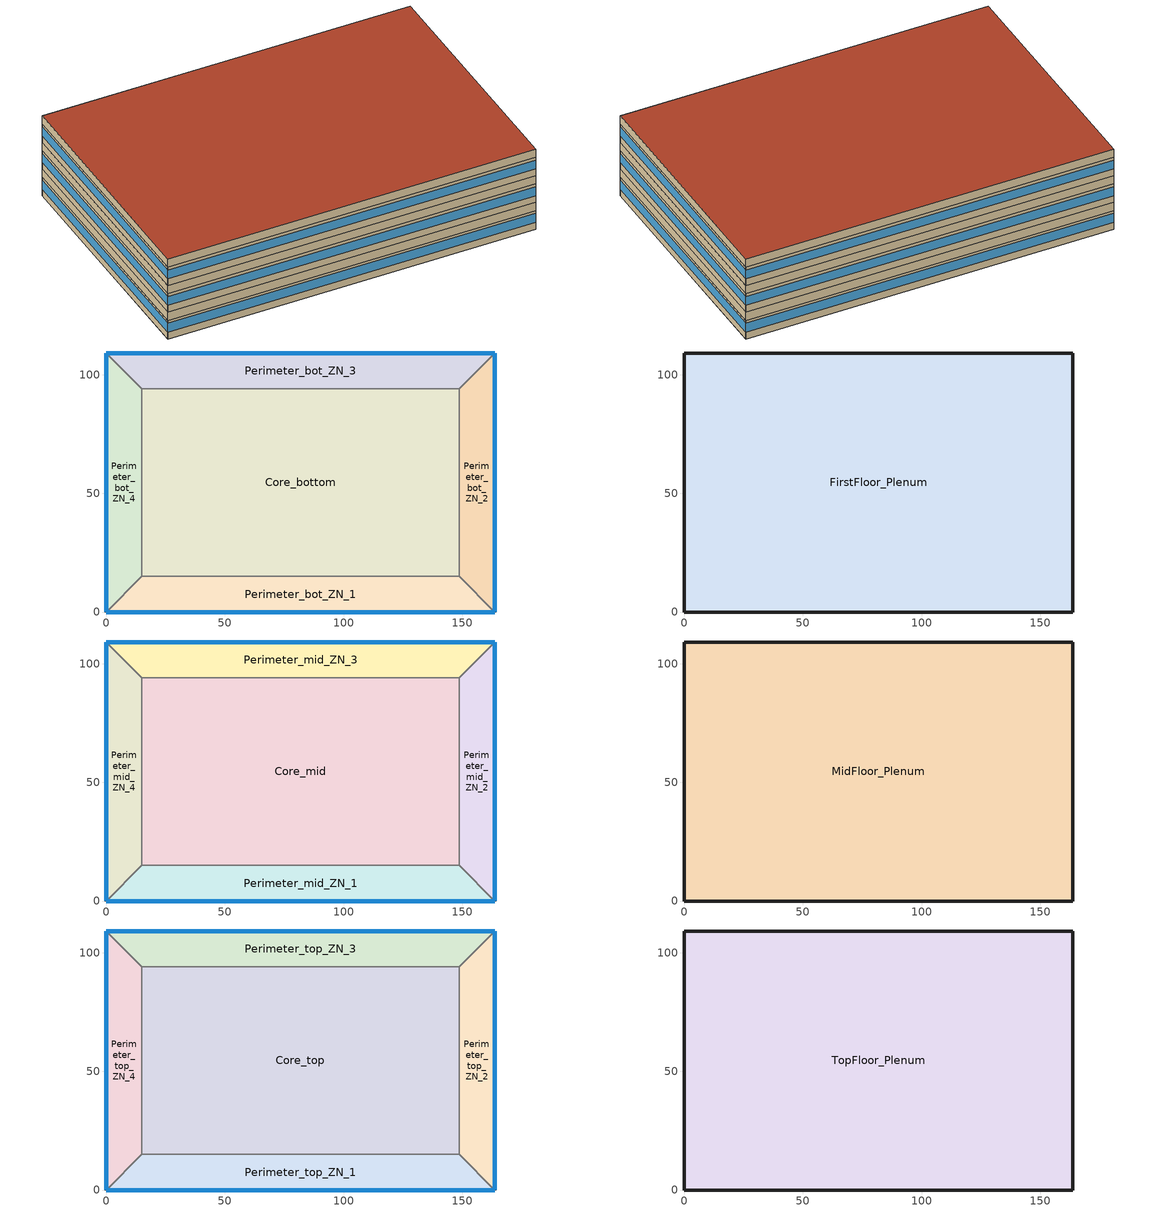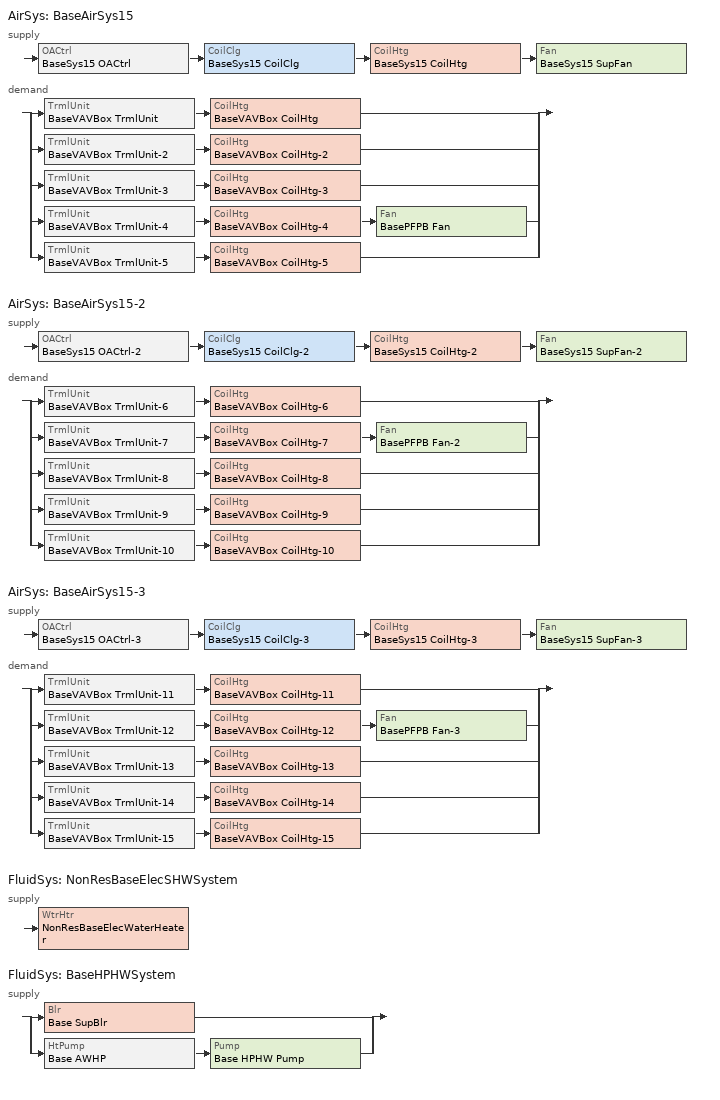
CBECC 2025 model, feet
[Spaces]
Core_bottom
 floor ground: 148.75,94.16 148.75,15 15,15 15,94.16 z0
 wall to Perimeter_bot_ZN_2: 148.75,15 148.75,94.16 z0:9
 wall to Perimeter_bot_ZN_3: 148.75,94.16 15,94.16 z0:9
 wall to Perimeter_bot_ZN_1: 15,15 148.75,15 z0:9
 wall to Perimeter_bot_ZN_4: 15,94.16 15,15 z0:9
Perimeter_bot_ZN_2
 floor ground: 163.75,109.17 163.75,0 148.75,15 148.75,94.16 z0
 wall outside: 163.75,0 163.75,109.17 z0:9
 wall to Perimeter_bot_ZN_1: 148.75,15 163.75,0 z0:9
 wall to Perimeter_bot_ZN_3: 163.75,109.17 148.75,94.16 z0:9
 window (Base_AllCZ_FixedWindowU34): 163.75,0.01 163.75,109.16 z3.35:7.64
Perimeter_bot_ZN_3
 floor ground: 163.75,109.17 148.75,94.16 15,94.16 0,109.17 z0
 wall outside: 163.75,109.17 0,109.17 z0:9
 wall to Perimeter_bot_ZN_4: 0,109.17 15,94.16 z0:9
 window (Base_AllCZ_FixedWindowU34): 163.75,109.17 0,109.17 z3.35:7.64
Perimeter_bot_ZN_1
 floor ground: 148.75,15 163.75,0 0,0 15,15 z0
 wall outside: 0,0 163.75,0 z0:9
 wall to Perimeter_bot_ZN_4: 15,15 0,0 z0:9
 window (Base_AllCZ_FixedWindowU34): 0,0 163.75,0 z3.35:7.64
Perimeter_bot_ZN_4
 floor ground: 0,109.17 15,94.16 15,15 0,0 z0
 wall outside: 0,109.17 0,0 z0:9
 window (Base_AllCZ_FixedWindowU34): 0,109.16 0,0.01 z3.35:7.64
FirstFloor_Plenum
 floor to Core_bottom: 148.75,94.16 148.75,15 15,15 15,94.16 z9
 floor to Perimeter_bot_ZN_1: 148.75,15 163.75,0 0,0 15,15 z9
 floor to Perimeter_bot_ZN_2: 163.75,109.17 163.75,0 148.75,15 148.75,94.16 z9
 floor to Perimeter_bot_ZN_3: 163.75,109.17 148.75,94.16 15,94.16 0,109.17 z9
 floor to Perimeter_bot_ZN_4: 0,109.17 15,94.16 15,15 0,0 z9
 wall outside: 163.75,0 163.75,109.17 0,109.17 0,0 163.75,0 z9:13
Core_mid
 floor to FirstFloor_Plenum: 148.75,94.16 148.75,15 15,15 15,94.16 z13
 wall to Perimeter_mid_ZN_2: 148.75,15 148.75,94.16 z13:22
 wall to Perimeter_mid_ZN_3: 148.75,94.16 15,94.16 z13:22
 wall to Perimeter_mid_ZN_1: 15,15 148.75,15 z13:22
 wall to Perimeter_mid_ZN_4: 15,94.16 15,15 z13:22
Perimeter_mid_ZN_2
 floor to FirstFloor_Plenum: 163.75,109.17 163.75,0 148.75,15 148.75,94.16 z13
 wall outside: 163.75,0 163.75,109.17 z13:22
 wall to Perimeter_mid_ZN_1: 148.75,15 163.75,0 z13:22
 wall to Perimeter_mid_ZN_3: 163.75,109.17 148.75,94.16 z13:22
 window (Base_AllCZ_FixedWindowU34): 163.75,0.01 163.75,109.16 z16.35:20.64
Perimeter_mid_ZN_3
 floor to FirstFloor_Plenum: 163.75,109.17 148.75,94.16 15,94.16 0,109.17 z13
 wall outside: 163.75,109.17 0,109.17 z13:22
 wall to Perimeter_mid_ZN_4: 0,109.17 15,94.16 z13:22
 window (Base_AllCZ_FixedWindowU34): 163.75,109.17 0,109.17 z16.35:20.64
Perimeter_mid_ZN_1
 floor to FirstFloor_Plenum: 148.75,15 163.75,0 0,0 15,15 z13
 wall outside: 0,0 163.75,0 z13:22
 wall to Perimeter_mid_ZN_4: 15,15 0,0 z13:22
 window (Base_AllCZ_FixedWindowU34): 0,0 163.75,0 z16.35:20.64
Perimeter_mid_ZN_4
 floor to FirstFloor_Plenum: 0,109.17 15,94.16 15,15 0,0 z13
 wall outside: 0,109.17 0,0 z13:22
 window (Base_AllCZ_FixedWindowU34): 0,109.16 0,0.01 z16.35:20.64
MidFloor_Plenum
 floor to Core_mid: 148.75,94.16 148.75,15 15,15 15,94.16 z22
 floor to Perimeter_mid_ZN_1: 148.75,15 163.75,0 0,0 15,15 z22
 floor to Perimeter_mid_ZN_2: 163.75,109.17 163.75,0 148.75,15 148.75,94.16 z22
 floor to Perimeter_mid_ZN_3: 163.75,109.17 148.75,94.16 15,94.16 0,109.17 z22
 floor to Perimeter_mid_ZN_4: 0,109.17 15,94.16 15,15 0,0 z22
 wall outside: 163.75,0 163.75,109.17 0,109.17 0,0 163.75,0 z22:26
Core_top
 floor to MidFloor_Plenum: 148.75,94.16 148.75,15 15,15 15,94.16 z26
 wall to Perimeter_top_ZN_2: 148.75,15 148.75,94.16 z26:35
 wall to Perimeter_top_ZN_3: 148.75,94.16 15,94.16 z26:35
 wall to Perimeter_top_ZN_1: 15,15 148.75,15 z26:35
 wall to Perimeter_top_ZN_4: 15,94.16 15,15 z26:35
Perimeter_top_ZN_2
 floor to MidFloor_Plenum: 163.75,109.17 163.75,0 148.75,15 148.75,94.16 z26
 wall outside: 163.75,0 163.75,109.17 z26:35
 wall to Perimeter_top_ZN_1: 148.75,15 163.75,0 z26:35
 wall to Perimeter_top_ZN_3: 163.75,109.17 148.75,94.16 z26:35
 window (Base_AllCZ_FixedWindowU34): 163.75,0.01 163.75,109.16 z29.35:33.64
Perimeter_top_ZN_3
 floor to MidFloor_Plenum: 163.75,109.17 148.75,94.16 15,94.16 0,109.17 z26
 wall outside: 163.75,109.17 0,109.17 z26:35
 wall to Perimeter_top_ZN_4: 0,109.17 15,94.16 z26:35
 window (Base_AllCZ_FixedWindowU34): 163.75,109.17 0,109.17 z29.35:33.64
Perimeter_top_ZN_1
 floor to MidFloor_Plenum: 148.75,15 163.75,0 0,0 15,15 z26
 wall outside: 0,0 163.75,0 z26:35
 wall to Perimeter_top_ZN_4: 15,15 0,0 z26:35
 window (Base_AllCZ_FixedWindowU34): 0,0 163.75,0 z29.35:33.64
Perimeter_top_ZN_4
 floor to MidFloor_Plenum: 0,109.17 15,94.16 15,15 0,0 z26
 wall outside: 0,109.17 0,0 z26:35
 window (Base_AllCZ_FixedWindowU34): 0,109.16 0,0.01 z29.35:33.64
TopFloor_Plenum
 floor to Core_top: 148.75,94.16 148.75,15 15,15 15,94.16 z35
 floor to Perimeter_top_ZN_1: 148.75,15 163.75,0 0,0 15,15 z35
 floor to Perimeter_top_ZN_2: 163.75,109.17 163.75,0 148.75,15 148.75,94.16 z35
 floor to Perimeter_top_ZN_3: 163.75,109.17 148.75,94.16 15,94.16 0,109.17 z35
 floor to Perimeter_top_ZN_4: 0,109.17 15,94.16 15,15 0,0 z35
 wall outside: 163.75,0 163.75,109.17 0,109.17 0,0 163.75,0 z35:39
 roof outside: 163.75,0 163.75,109.17 0,109.17 0,0 z39
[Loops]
AirSys 'BaseAirSys15'
 supply: OACtrl 'BaseSys15 OACtrl' > CoilClg 'BaseSys15 CoilClg' > CoilHtg 'BaseSys15 CoilHtg' > Fan 'BaseSys15 SupFan'
 demand: split
  | TrmlUnit 'BaseVAVBox TrmlUnit' > CoilHtg 'BaseVAVBox CoilHtg'
  | TrmlUnit 'BaseVAVBox TrmlUnit-2' > CoilHtg 'BaseVAVBox CoilHtg-2'
  | TrmlUnit 'BaseVAVBox TrmlUnit-3' > CoilHtg 'BaseVAVBox CoilHtg-3'
  | TrmlUnit 'BaseVAVBox TrmlUnit-4' > CoilHtg 'BaseVAVBox CoilHtg-4' > Fan 'BasePFPB Fan'
  | TrmlUnit 'BaseVAVBox TrmlUnit-5' > CoilHtg 'BaseVAVBox CoilHtg-5'
AirSys 'BaseAirSys15-2'
 supply: OACtrl 'BaseSys15 OACtrl-2' > CoilClg 'BaseSys15 CoilClg-2' > CoilHtg 'BaseSys15 CoilHtg-2' > Fan 'BaseSys15 SupFan-2'
 demand: split
  | TrmlUnit 'BaseVAVBox TrmlUnit-6' > CoilHtg 'BaseVAVBox CoilHtg-6'
  | TrmlUnit 'BaseVAVBox TrmlUnit-7' > CoilHtg 'BaseVAVBox CoilHtg-7' > Fan 'BasePFPB Fan-2'
  | TrmlUnit 'BaseVAVBox TrmlUnit-8' > CoilHtg 'BaseVAVBox CoilHtg-8'
  | TrmlUnit 'BaseVAVBox TrmlUnit-9' > CoilHtg 'BaseVAVBox CoilHtg-9'
  | TrmlUnit 'BaseVAVBox TrmlUnit-10' > CoilHtg 'BaseVAVBox CoilHtg-10'
AirSys 'BaseAirSys15-3'
 supply: OACtrl 'BaseSys15 OACtrl-3' > CoilClg 'BaseSys15 CoilClg-3' > CoilHtg 'BaseSys15 CoilHtg-3' > Fan 'BaseSys15 SupFan-3'
 demand: split
  | TrmlUnit 'BaseVAVBox TrmlUnit-11' > CoilHtg 'BaseVAVBox CoilHtg-11'
  | TrmlUnit 'BaseVAVBox TrmlUnit-12' > CoilHtg 'BaseVAVBox CoilHtg-12' > Fan 'BasePFPB Fan-3'
  | TrmlUnit 'BaseVAVBox TrmlUnit-13' > CoilHtg 'BaseVAVBox CoilHtg-13'
  | TrmlUnit 'BaseVAVBox TrmlUnit-14' > CoilHtg 'BaseVAVBox CoilHtg-14'
  | TrmlUnit 'BaseVAVBox TrmlUnit-15' > CoilHtg 'BaseVAVBox CoilHtg-15'
FluidSys 'NonResBaseElecSHWSystem'
 supply: WtrHtr 'NonResBaseElecWaterHeater'
FluidSys 'BaseHPHWSystem'
 supply: split
  | Blr 'Base SupBlr'
  | HtPump 'Base AWHP' > Pump 'Base HPHW Pump'
[Proj]
Med Office PVAV PFPB: StdDesignCompactDistYear=2025; StdDesignDrnWtrHtRecYear=2025; EffMetric=SEER2/EER2/HSPF2; ZipCode=90045; NetEnergyMeteringTDVAdj=3.3618; NetEnergyMeteringNSCAdj=0; AirBarrier=Air barrier - not verified; HaveShwrDrnHtRecov=0
[Bldg]
OfficeMedium: TotStoryCnt=3; AboveGrdStoryCnt=3
[FenCons]
Base_AllCZ_FixedWindowU34: FenType=VerticalFenestration; FenProdType=FixedWindow; AssmContext=Manufactured; CertificationMthd=NFRCRated
[SpcFuncDefaults]
Office Mod Defaults: SpcFunc=Office Area (>250 square feet)
[Story]
BottomFlr; MidFlr; TopFloor
[Spc]
Name | Story | CondgType | ThrmlZnRef | SpcFuncDefaultsRef | SecSide100PctControlled
Core_bottom | BottomFlr | DirectlyConditioned | Core_bottom Thermal Zone | Office Mod Defaults
Perimeter_bot_ZN_1 | BottomFlr | DirectlyConditioned | Perimeter_bot_ZN_1 Thermal Zone | Office Mod Defaults
Perimeter_bot_ZN_2 | BottomFlr |  | Perimeter_bot_ZN_2 Thermal Zone | Office Mod Defaults
Perimeter_bot_ZN_3 | BottomFlr |  | Perimeter_bot_ZN_3 Thermal Zone | Office Mod Defaults
Perimeter_bot_ZN_4 | BottomFlr |  | Perimeter_bot_ZN_4 Thermal Zone | Office Mod Defaults
FirstFloor_Plenum | BottomFlr | Plenum | FirstFloor_Plenum Thermal Zone
Core_mid | MidFlr |  | Core_mid Thermal Zone | Office Mod Defaults
Perimeter_mid_ZN_1 | MidFlr |  | Perimeter_mid_ZN_1 Thermal Zone | Office Mod Defaults
Perimeter_mid_ZN_2 | MidFlr |  | Perimeter_mid_ZN_2 Thermal Zone | Office Mod Defaults
Perimeter_mid_ZN_3 | MidFlr |  | Perimeter_mid_ZN_3 Thermal Zone | Office Mod Defaults
Perimeter_mid_ZN_4 | MidFlr |  | Perimeter_mid_ZN_4 Thermal Zone | Office Mod Defaults
MidFloor_Plenum | MidFlr | Plenum | MidFloor_Plenum Thermal Zone
Core_top | TopFloor |  | Core_top Thermal Zone | Office Mod Defaults | 1
Perimeter_top_ZN_1 | TopFloor |  | Perimeter_top_ZN_1 Thermal Zone | Office Mod Defaults
Perimeter_top_ZN_2 | TopFloor |  | Perimeter_top_ZN_2 Thermal Zone | Office Mod Defaults
Perimeter_top_ZN_3 | TopFloor |  | Perimeter_top_ZN_3 Thermal Zone | Office Mod Defaults
Perimeter_top_ZN_4 | TopFloor |  | Perimeter_top_ZN_4 Thermal Zone | Office Mod Defaults
TopFloor_Plenum | TopFloor | Plenum | TopFloor_Plenum Thermal Zone
[ThrmlZn]
Core_bottom Thermal Zone; Perimeter_bot_ZN_1 Thermal Zone; Perimeter_bot_ZN_2 Thermal Zone; Perimeter_bot_ZN_3 Thermal Zone; Perimeter_bot_ZN_4 Thermal Zone; FirstFloor_Plenum Thermal Zone; Core_mid Thermal Zone; Perimeter_mid_ZN_1 Thermal Zone; Perimeter_mid_ZN_2 Thermal Zone; Perimeter_mid_ZN_3 Thermal Zone; Perimeter_mid_ZN_4 Thermal Zone; MidFloor_Plenum Thermal Zone; Core_top Thermal Zone; Perimeter_top_ZN_1 Thermal Zone; Perimeter_top_ZN_2 Thermal Zone; Perimeter_top_ZN_3 Thermal Zone; Perimeter_top_ZN_4 Thermal Zone; TopFloor_Plenum Thermal Zone
[AirSys] BaseSysNum=15; UnitaryCat=AC
Name | SupAirSegRef | RetAirSegRef | OACtrlRef
BaseAirSys15 | BaseSys15 SupAirSeg | BaseSys15 RetAirSeg | BaseSys15 OACtrl
BaseAirSys15-2 | BaseSys15 SupAirSeg-2 | BaseSys15 RetAirSeg-2 | BaseSys15 OACtrl-2
BaseAirSys15-3 | BaseSys15 SupAirSeg-3 | BaseSys15 RetAirSeg-3 | BaseSys15 OACtrl-3
[AirSeg]
Name | Sys | Type | CoilClgRef | CoilHtgRef | FanRef
BaseSys15 SupAirSeg | BaseAirSys15 | Supply | BaseSys15 CoilClg | BaseSys15 CoilHtg | BaseSys15 SupFan
BaseSys15 RetAirSeg | BaseAirSys15 | Return
BaseSys15 SupAirSeg-2 | BaseAirSys15-2 | Supply | BaseSys15 CoilClg-2 | BaseSys15 CoilHtg-2 | BaseSys15 SupFan-2
BaseSys15 RetAirSeg-2 | BaseAirSys15-2 | Return
BaseSys15 SupAirSeg-3 | BaseAirSys15-3 | Supply | BaseSys15 CoilClg-3 | BaseSys15 CoilHtg-3 | BaseSys15 SupFan-3
BaseSys15 RetAirSeg-3 | BaseAirSys15-3 | Return
[CoilClg] Type=DirectExpansion
Name | Sys
BaseSys15 CoilClg | BaseAirSys15
BaseSys15 CoilClg-2 | BaseAirSys15-2
BaseSys15 CoilClg-3 | BaseAirSys15-3
[CoilHtg]
Name | Sys | Type
BaseSys15 CoilHtg | BaseAirSys15 | HotWater
BaseVAVBox CoilHtg; BaseVAVBox CoilHtg-2; BaseVAVBox CoilHtg-3; BaseVAVBox CoilHtg-4; BaseVAVBox CoilHtg-5 | BaseAirSys15
BaseSys15 CoilHtg-2 | BaseAirSys15-2 | HotWater
BaseVAVBox CoilHtg-6; BaseVAVBox CoilHtg-7; BaseVAVBox CoilHtg-8; BaseVAVBox CoilHtg-9; BaseVAVBox CoilHtg-10 | BaseAirSys15-2
BaseSys15 CoilHtg-3 | BaseAirSys15-3 | HotWater
BaseVAVBox CoilHtg-11; BaseVAVBox CoilHtg-12; BaseVAVBox CoilHtg-13; BaseVAVBox CoilHtg-14; BaseVAVBox CoilHtg-15 | BaseAirSys15-3
[Fan]
Name | Sys | ParentComp | ModelingMthd
BaseSys15 SupFan | BaseAirSys15
BasePFPB Fan | BaseAirSys15 | TrmlUnit | PowerPerUnitFlow
BaseSys15 SupFan-2 | BaseAirSys15-2
BasePFPB Fan-2 | BaseAirSys15-2 | TrmlUnit | PowerPerUnitFlow
BaseSys15 SupFan-3 | BaseAirSys15-3
BasePFPB Fan-3 | BaseAirSys15-3 | TrmlUnit | PowerPerUnitFlow
[TrmlUnit]
Name | Sys | CoilHtgRef | StdToPFPB
BaseVAVBox TrmlUnit | BaseAirSys15 | BaseVAVBox CoilHtg
BaseVAVBox TrmlUnit-2 | BaseAirSys15 | BaseVAVBox CoilHtg-2 | 0
BaseVAVBox TrmlUnit-3 | BaseAirSys15 | BaseVAVBox CoilHtg-3 | 0
BaseVAVBox TrmlUnit-4 | BaseAirSys15 | BaseVAVBox CoilHtg-4 | 1
BaseVAVBox TrmlUnit-5 | BaseAirSys15 | BaseVAVBox CoilHtg-5 | 0
BaseVAVBox TrmlUnit-6 | BaseAirSys15-2 | BaseVAVBox CoilHtg-6
BaseVAVBox TrmlUnit-7 | BaseAirSys15-2 | BaseVAVBox CoilHtg-7 | 1
BaseVAVBox TrmlUnit-8 | BaseAirSys15-2 | BaseVAVBox CoilHtg-8 | 0
BaseVAVBox TrmlUnit-9 | BaseAirSys15-2 | BaseVAVBox CoilHtg-9 | 0
BaseVAVBox TrmlUnit-10 | BaseAirSys15-2 | BaseVAVBox CoilHtg-10 | 0
BaseVAVBox TrmlUnit-11 | BaseAirSys15-3 | BaseVAVBox CoilHtg-11
BaseVAVBox TrmlUnit-12 | BaseAirSys15-3 | BaseVAVBox CoilHtg-12 | 1
BaseVAVBox TrmlUnit-13 | BaseAirSys15-3 | BaseVAVBox CoilHtg-13 | 0
BaseVAVBox TrmlUnit-14 | BaseAirSys15-3 | BaseVAVBox CoilHtg-14 | 0
BaseVAVBox TrmlUnit-15 | BaseAirSys15-3 | BaseVAVBox CoilHtg-15 | 0
[OACtrl]
Name | Sys | AirSegSupRef | AirSegRetRef
BaseSys15 OACtrl | BaseAirSys15 | BaseSys15 SupAirSeg | BaseSys15 RetAirSeg
BaseSys15 OACtrl-2 | BaseAirSys15-2 | BaseSys15 SupAirSeg-2 | BaseSys15 RetAirSeg-2
BaseSys15 OACtrl-3 | BaseAirSys15-3 | BaseSys15 SupAirSeg-3 | BaseSys15 RetAirSeg-3
[FluidSys] IsBaseSys=1
Name | Type | WtrHtrRef | HtPumpRef
NonResBaseElecSHWSystem | ServiceHotWater | NonResBaseElecWaterHeater
BaseHPHWSystem | HotWater |  | Base AWHP
[FluidSeg]
Name | Sys | Type
NonResBaseElecSHWPriSupSeg | NonResBaseElecSHWSystem | PrimarySupply
NonResBaseElecSHWMuniInlet | NonResBaseElecSHWSystem | MakeupFluid
BaseHPHWPriSupSeg | BaseHPHWSystem | PrimarySupply
BaseHPHWPriRetSeg | BaseHPHWSystem | PrimaryReturn
[WtrHtr]
NonResBaseElecWaterHeater: Sys=NonResBaseElecSHWSystem; Status=New; FluidSegOutRef=NonResBaseElecSHWPriSupSeg; FluidSegMakeupRef=NonResBaseElecSHWMuniInlet; BaseSysNum=2
[Blr]
Base SupBlr: Sys=BaseHPHWSystem
[HtPump]
Base AWHP: Sys=BaseHPHWSystem; PumpRef=Base HPHW Pump
[Pump]
Base HPHW Pump: Sys=BaseHPHWSystem
[PVArray]
T24 PVArray: SpecMthd=Simplified; ModuleType=Standard; CalFlexibleInstallOpt=CFI1
[Batt]
T24 Batt: Ctrl=Time of Use; ChrgEff=0.95; DschrgEff=0.95
